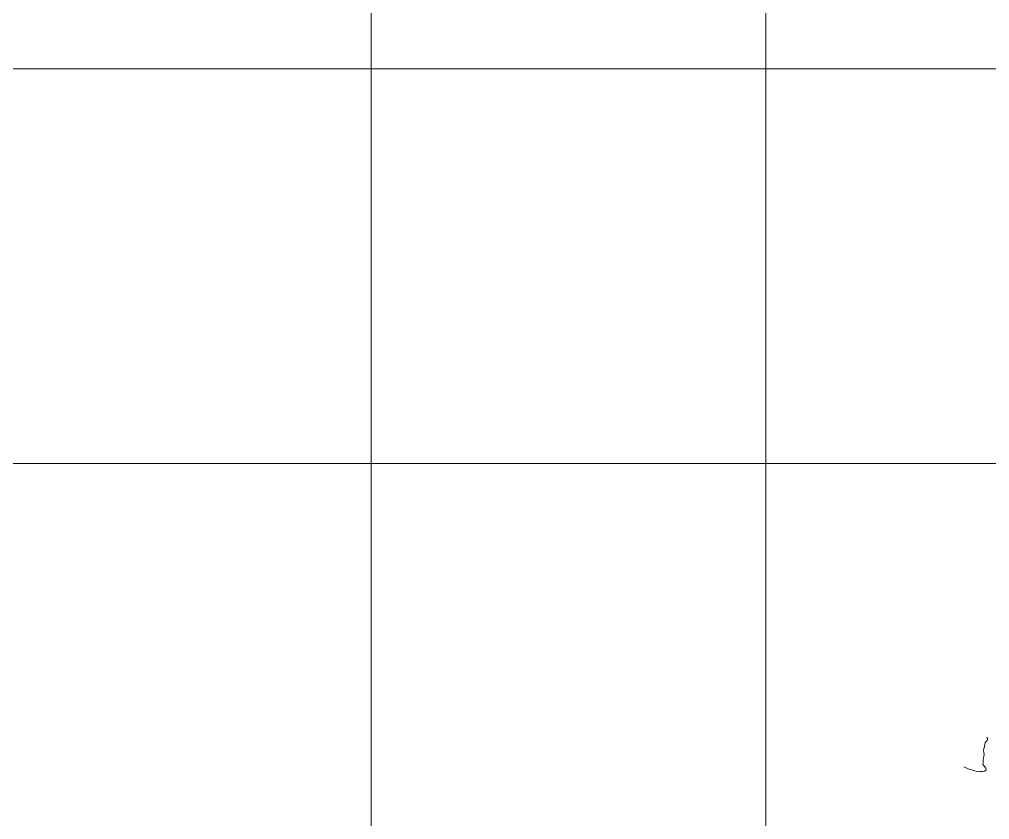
# Model space of a CAD drawing. Header units: centimetres. Extents: x 0 to 642158, y -847 to 649707.
# Drawn here: x 615877.7 to 616123.5, y 621797.2 to 621999.9 of the extents above; entities that cross this region are included whole.
import ezdxf

# ---------------------------------------------------------------- set-up
doc = ezdxf.new("R2010")
doc.units = ezdxf.units.CM
doc.header["$MEASUREMENT"] = 0
doc.layers.add('MEV_grille', color=254, linetype='Continuous', lineweight=9)
doc.layers.add('WAL_topographie 0.5', color=253, linetype='Continuous', lineweight=20)

# ---------------------------------------------------------------- blocks, each defined once
blk = doc.blocks.new('*U114')
at = {"layer": 'MEV_grille', "transparency": 33554687}
blk.add_lwpolyline([(-1338.46, 0), (1338.46, 0)], dxfattribs=at)
blk = doc.blocks.new('*U115')
at = {"layer": 'MEV_grille', "color": 0, "linetype": 'ByBlock', "lineweight": -2, "transparency": 16777216}
for p in [(0, -400), (0, -500)]:
    blk.add_blockref('*U114', p, dxfattribs=at)
blk = doc.blocks.new('*U112')
at = {"layer": 'MEV_grille', "transparency": 33554687}
blk.add_lwpolyline([(0, 1825.48), (0, -1825.48)], dxfattribs=at)
blk = doc.blocks.new('*U113')
at = {"layer": 'MEV_grille', "color": 0, "linetype": 'ByBlock', "lineweight": -2, "transparency": 16777216}
for p in [(600, 0), (700, 0)]:
    blk.add_blockref('*U112', p, dxfattribs=at)

msp = doc.modelspace()

# ---------------------------------------------------------------- linework, layer by layer
at = {"layer": 'WAL_topographie 0.5'}
msp.add_lwpolyline([(616117, 621810.6), (616117.25, 621810.51), (616117.72, 621810.25), (616117.75, 621810.24), (616118.25, 621810.01), (616118.75, 621809.88), (616119.19, 621809.75), (616119.25, 621809.73), (616119.75, 621809.56), (616120.25, 621809.4), (616120.75, 621809.33), (616121.25, 621809.37), (616121.75, 621809.41), (616122.25, 621809.47), (616122.69, 621809.75), (616122.57, 621810.25), (616122.25, 621810.67), (616122.16, 621810.75), (616121.85, 621811.25), (616121.92, 621811.75), (616121.93, 621812.25), (616121.95, 621812.75), (616122.03, 621813.25), (616122.12, 621813.75), (616122.09, 621814.25), (616122, 621814.75), (616122.08, 621815.25), (616122.25, 621815.69), (616122.28, 621815.75), (616122.32, 621816.25), (616122.43, 621816.75), (616122.75, 621817.1), (616122.88, 621817.25), (616123.06, 621817.75), (616123, 621817.79), (616122.87, 621818)], dxfattribs=at)

# ---------------------------------------------------------------- block references
at = {"layer": 'MEV_grille', "transparency": 33554687}
for name, p in [('*U113', (615366.81, 620593.64)), ('*U115', (616669.48, 622387.38))]:
    msp.add_blockref(name, p, dxfattribs=at)

doc.saveas('drawing.dxf')
